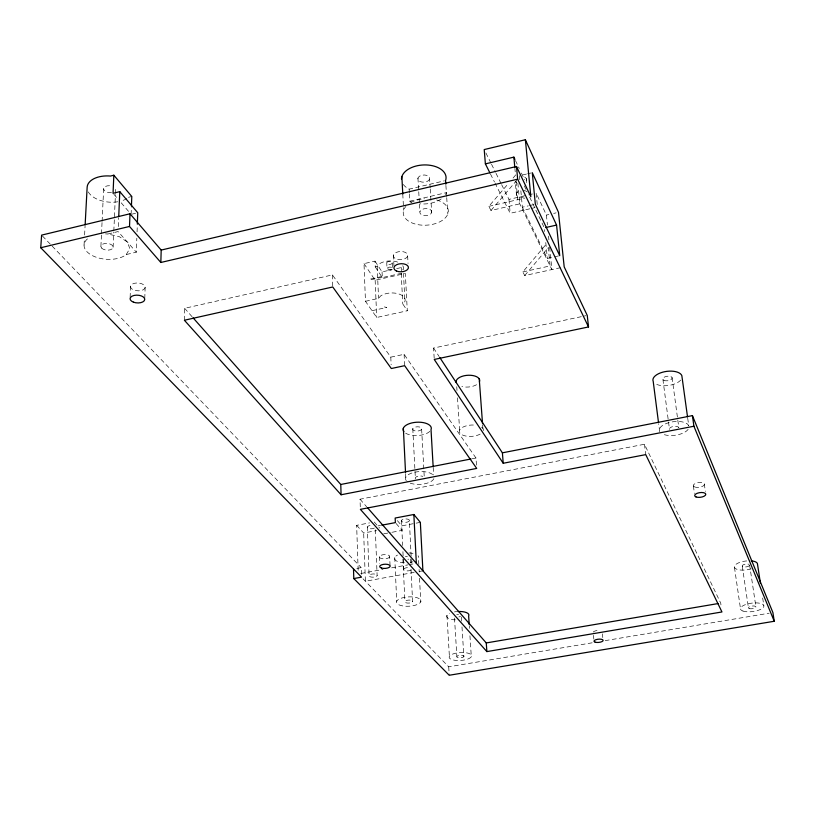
<?xml version="1.0" encoding="UTF-8"?>
<svg xmlns="http://www.w3.org/2000/svg" width="815" height="815" viewBox="0 0 815 815"><rect width="100%" height="100%" fill="white"/><g stroke="black" fill="none" stroke-linecap="round" stroke-linejoin="round"><path stroke-width="0.61" stroke-dasharray="4.08 3.06" d="M184.384 320.244L184.628 308.304L332.418 274.91L390.793 357.143L391.139 364.733M144.785 298.361L145.141 287.44A7.325 3.912 3.5 0 0 134.536 283.263A7.325 3.912 3.5 0 0 133.843 290.018A7.325 3.912 3.5 0 0 145.141 287.44M87.439 238.907A22.952 12.653 4.6 0 0 94.795 256.705A22.952 12.653 4.6 0 0 126.254 254.545L136.329 252.171L136.828 238.184M137.063 231.827L137.287 225.47M130.125 297.343L130.532 286.401M131.113 214.365L131.388 207.214M118.307 226.58L118.674 217.839M113.112 247.251L113.764 232.244M113.825 230.991L115.414 194.724M115.465 193.481L115.628 189.722A6.011 3.484 5.4 0 0 114.946 187.919M100.907 246.324L101.447 235.056M101.508 233.803L102.038 222.536M102.099 221.283L103.658 188.723A6.011 3.484 5.4 0 1 111.92 186.126M84.057 245.04L84.322 240.028M84.597 235.005L85.066 226.224M126.254 254.545L129.819 248.524L127.303 241.974L119.275 236.645L107.845 234.017A22.952 12.653 4.6 0 0 105.481 233.905M364.01 263.632L375.145 280.238L405.34 273.473L407.296 310.79L376.713 317.463L365.466 301.285L364.01 263.632L374.992 261.146L375.236 266.892L377.182 266.454L379.25 263.928A13.763 7.671 -2.2 0 1 398.739 262.542M560.496 267.687L524.728 275.552L522.843 271.925L546.957 243.349M524.728 275.552L547.945 248.015M365.466 301.285L378.557 298.392L380.656 295.916A13.906 7.508 -2.3 0 1 397.251 293.512A13.906 7.508 -2.3 0 1 404.912 301.489L402.783 303.934L407.296 310.79M517.871 183.08L519.776 203.852L490.976 210.474L488.837 206.358L508.234 183.691M513.083 178.027L515.508 175.194L514.958 169.174M490.976 210.474L517.535 179.412M128.505 197.301L131.796 196.496M132.224 214.09L135.535 213.296M107.845 234.017L118.094 231.562L136.329 252.171M403.293 184.485A22.321 13.488 -3 0 0 409.15 189.131L444.358 180.838M409.415 193.95L409.813 201.193L446.386 192.635A22.413 13.407 -3 0 1 445.459 194.551M522.955 174.868L526.449 174.053M527.611 173.778L531.115 172.963M501.653 184.669L508.968 199.39L527.499 195.111M528.731 194.826L532.439 193.97M488.837 206.358L524.88 198.055M520.856 190.822L522.374 207.224L528.263 205.869M529.444 205.604L534.161 204.514M494.97 182.968L510.19 213.296L530.056 208.752M531.298 208.467L535.017 207.611M537.258 204.514L536.138 193.114L546.427 215.058L548.841 214.508M553.67 213.408L556.075 212.858M374.992 261.146L382.062 271.894L391.801 269.704M396.681 268.604L401.551 267.514L402.814 269.5M370.713 278.985L381.624 276.55M371.182 279.688L382.092 277.243M375.236 266.892L382.316 277.589L401.836 273.219M522.374 207.224L547.344 258.416L553.538 257.041M554.77 256.766L558.489 255.941M522.843 271.925L550.105 265.914L548.25 247.342M372.007 310.698L386.728 307.459L384.354 306.929M390.793 357.143L404.097 354.321L475.97 458.01L476.632 467.26M434.181 358.182L433.57 348.056L586.016 315.67M472.252 458.733L475.97 458.01M360.281 506.818L360.016 499.218L644.461 444.257L720.725 603.131L721.031 605.341M358.152 570.205L356.654 525.339L369.541 522.894M378.099 525.889L380.564 525.42M356.654 525.339L363.673 533.03L376.459 530.626M397.384 520.642L401.836 525.848L420.346 522.364M383.722 533.835L391.047 532.46M392.27 532.236L402.05 530.402L401.836 525.848M356.797 568.432L361.198 567.627L361.524 577.152M360.75 573.495L382.989 569.43M391.638 567.851L407.694 564.917M408.926 564.693L415.11 563.573M414.152 572.405L365.395 581.248L363.673 533.03M419.155 571.498L422.904 570.816M363.021 578.813L448.719 666.813L592.658 642.729M605.178 640.631L769.146 613.196M391.373 269.836L387.023 268.746L386.758 263.011M42.482 236.044L51.284 245.203M52.17 246.12L361.198 567.627M184.628 308.304L192.218 316.872M374.228 522.008L379.566 528.028M360.016 499.218L366.638 506.757M113.856 194.255L117.951 199.023M121.221 202.833L129.412 212.369M396.11 523.485L402.05 530.402M433.57 348.056L439.132 356.522M490.457 173.982L494.399 181.847M485.903 152.965L490.966 163.153M491.527 164.284L495.469 172.209M496.029 173.34L501.093 183.538M524.32 185.891L525.94 189.294M529.719 197.23L544.318 227.854L544.675 231.521M515.477 160.535L519.236 168.481M521.386 173.014L524.605 179.82M762.677 598.027L763.808 605.423M749.596 564.866L755.892 606.757M742.261 566.14L748.465 608.01M734.478 567.495L740.58 609.335M704.303 483.937L705.362 491.435M687.707 418.207L688.746 425.725A14.925 6.826 -7.6 0 0 671.356 422.048A14.925 6.826 -7.6 0 0 659.641 431.39L658.673 423.882M693.402 485.974L694.431 493.462M672.069 377.579L677.642 418.89M677.805 420.143L678.824 427.651A4.778 2.19 -7.6 0 0 674.504 426.327A4.778 2.19 -7.6 0 0 669.675 428.313M662.911 379.423L668.351 420.703M668.524 421.956L669.512 429.464M644.461 444.257L645.745 454.627M602.397 633.866L602.784 637.575M593.463 635.364L593.84 639.082M546.427 215.058L547.425 224.991M548.546 236.177L548.923 239.905M549.667 247.353L551.898 269.582L517.749 199.695L516.068 181.317M545.765 242.524L547.344 258.416M526.235 178.536L526.785 184.394M519.461 175.683L519.919 180.726M523.556 197.067A5.776 3.423 -5.7 0 1 516.476 195.142L515.202 181.113A5.746 3.443 -5.8 0 0 516.72 182.55M508.968 199.39L510.19 213.296M482.612 424.727L482.888 428.446M445.897 185.382L446.64 196.405M446.722 197.658L447.822 213.978M456.757 386.707L457.001 390.426M457.5 397.863L459.65 430.116M469.297 625.879L469.46 628.355M469.939 635.771L471.325 656.778A11.257 3.953 -3.8 0 1 452.722 659.865A11.257 3.953 -3.8 0 1 457.062 652.927A11.257 3.953 -3.8 0 1 471.325 656.778M461.372 617.036L461.677 621.988M461.993 626.939L463.878 656.625A3.606 1.263 -3.8 0 1 457.928 657.624A3.606 1.263 -3.8 0 1 459.293 655.392A3.606 1.263 -3.8 0 1 463.878 656.625M429.607 179.127A5.95 3.596 -3 0 1 419.837 181.419A5.95 3.596 -3 0 1 421.905 175.235A5.95 3.596 -3 0 1 429.607 179.127L430.147 187.807M430.228 189.049L431.685 212.613A6.021 3.535 -3.1 0 1 421.803 214.885A6.021 3.535 -3.1 0 1 423.912 208.813A6.021 3.535 -3.1 0 1 431.685 212.613M454.505 618.096L456.858 656.472M446.966 615.417L449.381 656.32M448.719 666.813L449.218 675.258M417.952 178.088L418.676 190.506M418.747 191.749L419.399 202.925M419.47 204.168L419.898 211.615M433.193 467.382L433.631 474.921M409.15 189.131L409.344 192.748M421.64 429.179A4.513 2.129 -3 0 1 414.234 430.656A4.513 2.129 -3 0 1 415.772 426.968A4.513 2.129 -3 0 1 421.64 429.179L424.32 478.252M407.663 256.165A7.243 4.085 -2.5 0 1 395.805 258.824A7.243 4.085 -2.5 0 1 398.189 251.804A7.243 4.085 -2.5 0 1 407.663 256.165L408.05 263.459M402.783 194.062L403.435 206.511M403.507 207.754L403.629 210.239M412.787 428.7L415.344 477.835M418.829 564.55L418.503 558.316A12.103 4.9 -3 0 0 418.095 555.799M419.083 569.532L419.216 572.028M419.531 578.253L420.754 601.928A12.266 4.676 -3.1 0 1 400.654 605.443A12.266 4.676 -3.1 0 1 404.831 597.303A12.266 4.676 -3.1 0 1 420.754 601.928M403.466 273.341L404.912 301.489M401.551 267.514L401.785 272.078M401.224 273.433L402.783 303.934M404.097 354.321L404.668 365.68M409.385 520.816A4.044 1.712 -2.9 0 1 402.773 522.058A4.044 1.712 -2.9 0 1 404.108 519.084A4.044 1.712 -2.9 0 1 409.385 520.816L411.229 558.183M411.29 559.426L411.473 563.165M410.689 563.022L410.444 558.03A3.871 1.569 -3 0 1 407.907 559.324M411.005 569.267L412.604 601.704A3.922 1.498 -3.1 0 1 406.176 602.835A3.922 1.498 -3.1 0 1 407.48 600.227A3.922 1.498 -3.1 0 1 412.604 601.704M405.585 473.607L405.768 477.386M393.431 255.054L393.961 266.006M392.249 262.817A2.751 1.538 -2.2 0 1 388.164 264.294A2.751 1.538 -2.2 0 1 388.093 261.625A2.751 1.538 -2.2 0 1 392.249 262.817L392.463 267.402M401.449 520.5L402.63 545.439M402.926 551.673L403.211 557.908M403.272 559.151L403.741 569.125A4.095 1.63 -3 0 0 406.98 570.897A4.095 1.63 -3 0 0 411.789 569.39M402.905 559.019L404.902 601.48M382.062 271.894L382.316 277.589M394.755 557.491L396.711 601.246M377.182 266.454L378.557 298.392M389.672 556.9A5.226 2.119 -2.7 0 1 381.155 558.458A5.226 2.119 -2.7 0 1 382.795 554.781A5.226 2.119 -2.7 0 1 389.672 556.9L390.039 565.304M375.145 280.238L376.713 317.463M379.403 556.543L379.688 563.756M375.338 529.75L377.131 575.696A4.085 1.62 -2.5 0 1 370.489 576.898A4.085 1.62 -2.5 0 1 371.721 574.096A4.085 1.62 -2.5 0 1 377.131 575.696M367.31 526.948L369.093 575.441M332.418 274.91L332.764 286.982M392.178 269.327A2.751 1.528 -2.2 0 1 391.75 269.663L391.18 269.928A2.751 1.528 -2.2 0 1 387.41 269.5A2.751 1.528 -2.2 0 1 388.368 267.371A2.751 1.528 -2.2 0 1 392.137 267.799M593.269 632.033A4.605 1.65 -5.5 0 1 598.994 630.443M476.551 384.731A11.858 5.888 -4 0 1 461.871 386.555M436.565 199.94A22.576 13.244 -3.1 0 1 445.611 217.564A22.576 13.244 -3.1 0 1 415.1 224.003A22.576 13.244 -3.1 0 1 405.89 206.409M410.577 202.701A22.576 13.244 -3.1 0 1 424.411 198.768M402.753 265.731A13.763 7.671 -2.2 0 1 403.272 269.673M126.814 198.544A22.525 13.05 5.4 0 1 121.252 200.989M117.727 201.784A22.525 13.05 5.4 0 1 88.305 191.933M480.147 434.11A12.042 5.664 -4 0 1 459.884 432.989A12.042 5.664 -4 0 1 474.086 425.033M481.594 427.162A12.042 5.664 -4 0 1 483.081 431.369M429.811 431.369A14.12 6.673 -3 0 1 405.534 433.111M433.845 478.69A14.334 6.398 -3.1 0 1 421.661 484.273A14.334 6.398 -3.1 0 1 407.011 481.4M406.298 480.677A14.334 6.398 -3.1 0 1 415.243 472.119A14.334 6.398 -3.1 0 1 433.427 475.4M680.698 380.096A14.69 7.111 -7.8 0 1 656.564 384.334M688.145 429.332A14.925 6.826 -7.6 0 1 663.033 434.212M751.135 568.88A11.685 4.452 -7.6 0 1 734.346 567.016A11.685 4.452 -7.6 0 1 750.146 560.822M455.432 619.879A11.125 4.146 -3.7 0 1 449.595 613.349M454.464 611.912A11.125 4.146 -3.7 0 1 456.736 611.607M412.838 561.81A12.103 4.9 -3 0 1 410.577 562.34M404.372 562.788A12.103 4.9 -3 0 1 397.476 555.076M408.957 552.957A12.103 4.9 -3 0 1 414.611 553.833M524.728 177.089A5.746 3.443 -5.8 0 1 524.799 181.979M516.476 195.142A5.776 3.423 -5.7 0 1 520.469 190.659M523.454 190.445A5.776 3.423 -5.7 0 1 527.57 192.595M111.492 192.646A6.011 3.484 5.4 0 1 103.658 188.703M415.497 478.884A4.584 2.048 -3.1 0 1 417.29 476.439A4.584 2.048 -3.1 0 1 422.863 476.368M749.382 565.63A3.739 1.426 -7.6 0 1 743.993 566.945A3.739 1.426 -7.6 0 1 743.137 564.877A3.739 1.426 -7.6 0 1 748.822 564.275M460.434 616.456A3.555 1.324 -3.7 0 1 458.886 616.914M456.746 614.5A3.555 1.324 -3.7 0 1 458.59 614.367M405.381 556.472A3.871 1.569 -3 0 1 407.388 556.329M374.36 528.089A4.024 1.691 -2.4 0 1 367.494 527.814A4.024 1.691 -2.4 0 1 371.966 525.41M403.751 569.125A4.095 1.63 -3 0 1 408.549 567.617M441.149 198.962A22.413 13.407 -3 0 1 420.112 203.862M411.809 202.049A22.413 13.407 -3 0 1 409.813 201.193M694.614 486.952A5.583 2.374 -7.6 0 0 704.058 485.2A5.583 2.374 -7.6 0 0 697.885 482.694A5.583 2.374 -7.6 0 0 694.614 486.952M742.964 611.046A11.828 4.248 -7.4 0 0 763.095 607.705A11.828 4.248 -7.4 0 0 750.503 603.314A11.828 4.248 -7.4 0 0 742.964 611.046M101.61 248.055A6.123 3.372 4.6 0 0 112.175 248.87A6.123 3.372 4.6 0 0 107.244 243.41A6.123 3.372 4.6 0 0 101.61 248.055M663.97 380.371A4.696 2.272 -7.8 0 0 671.896 378.781A4.696 2.272 -7.8 0 0 666.599 376.336A4.696 2.272 -7.8 0 0 663.97 380.371M749.24 608.561A3.79 1.355 -7.4 0 0 755.678 607.481A3.79 1.355 -7.4 0 0 751.624 606.095A3.79 1.355 -7.4 0 0 749.24 608.561"/><path stroke-width="1.22" d="M353.802 578.558L449.218 675.258L774.25 621.264L693.911 426.235L503.222 463.266L434.252 359.446L588.522 326.947L517.657 179.188L160.84 262.471L161.187 250.073L130.003 213.775L41.606 235.128L40.75 247.74L361.524 577.152L353.802 578.558L353.496 569.043M137.338 224.196L137.745 212.756L119.785 191.637L113.04 193.308L113.845 175.215L110.504 176.05A22.525 13.05 5.4 0 0 87.144 187.338L85.127 224.971M160.84 262.471L129.514 226.458L130.003 213.775M131.439 206.022L131.796 196.496L113.845 175.215M118.735 216.596L119.785 191.637M40.75 247.74L129.514 226.458M588.522 326.947L587.248 315.415L564.194 266.882L558.489 212.308L525.38 139.742L484.222 149.563L485.383 163.876L489.897 172.862M485.383 163.876L513.868 157.132L514.937 159.404M161.187 250.073L516.496 166.505L530.83 196.68L525.38 139.742M545.541 227.579L556.574 225.083L559.732 255.676L535.333 204.249L532.277 172.688L556.574 225.083M193.063 317.819L340.782 484.477L471.009 458.977M439.825 357.581L502.397 452.834L692.424 415.619L772.905 612.564L774.25 621.264M341.078 494.766L476.714 468.421L404.668 365.68L391.312 368.523L332.764 286.982L184.384 320.244L341.078 494.766L340.782 484.477M422.904 570.816L420.346 522.364L413.857 514.489L395.163 518.034L395.367 522.619L381.797 525.186M367.473 507.704L486.26 642.933L718.219 603.548M486.871 651.593L721.958 611.963L645.745 454.627L360.362 509.344L486.871 651.593L486.26 642.933M760.415 583.234L757.4 563.501A11.685 4.452 -7.6 0 0 751.501 560.903M692.424 415.619L693.911 426.235M687.534 416.954L681.829 375.613A14.69 7.111 -7.8 0 0 664.673 371.711A14.69 7.111 -7.8 0 0 653.202 381.379L658.52 422.639M516.496 166.505L517.657 179.188M513.868 157.132L514.856 167.971M502.397 452.834L503.222 463.266M479.23 378.863L482.521 423.484M445.815 184.17L445.571 180.553A22.321 13.488 -3 0 0 426.286 164.946A22.321 13.488 -3 0 0 401.469 178.984M469.216 624.647L468.645 615.997A11.125 4.146 -3.7 0 0 457.928 611.525M433.122 466.119L431.023 429.678A14.12 6.673 -3 0 0 416.282 422.262A14.12 6.673 -3 0 0 403.883 431.624M401.866 176.651L402.783 194.062M413.857 514.489L416.343 563.338M403.354 428.201L405.524 472.343M456.176 382.571A11.858 5.888 -4 0 1 468.462 375.246A11.858 5.888 -4 0 1 479.424 381.899M396.406 270.957A7.274 4.055 -2.5 0 0 408.315 268.308A7.274 4.055 -2.5 0 0 398.8 263.989A7.274 4.055 -2.5 0 0 396.406 270.957M133.395 302.141A7.355 3.892 3.3 0 0 144.744 299.574A7.355 3.892 3.3 0 0 134.098 295.438A7.355 3.892 3.3 0 0 133.395 302.141M381.542 568.055A5.236 2.099 -2.7 0 0 390.09 566.496A5.236 2.099 -2.7 0 0 383.182 564.408A5.236 2.099 -2.7 0 0 381.542 568.055M595.205 642.2A4.615 1.63 -5.5 0 0 602.957 640.906A4.615 1.63 -5.5 0 0 597.517 639.296A4.615 1.63 -5.5 0 0 595.205 642.2M695.979 496.926A5.593 2.353 -7.5 0 0 705.464 495.184A5.593 2.353 -7.5 0 0 699.27 492.708A5.593 2.353 -7.5 0 0 695.979 496.926"/></g></svg>
